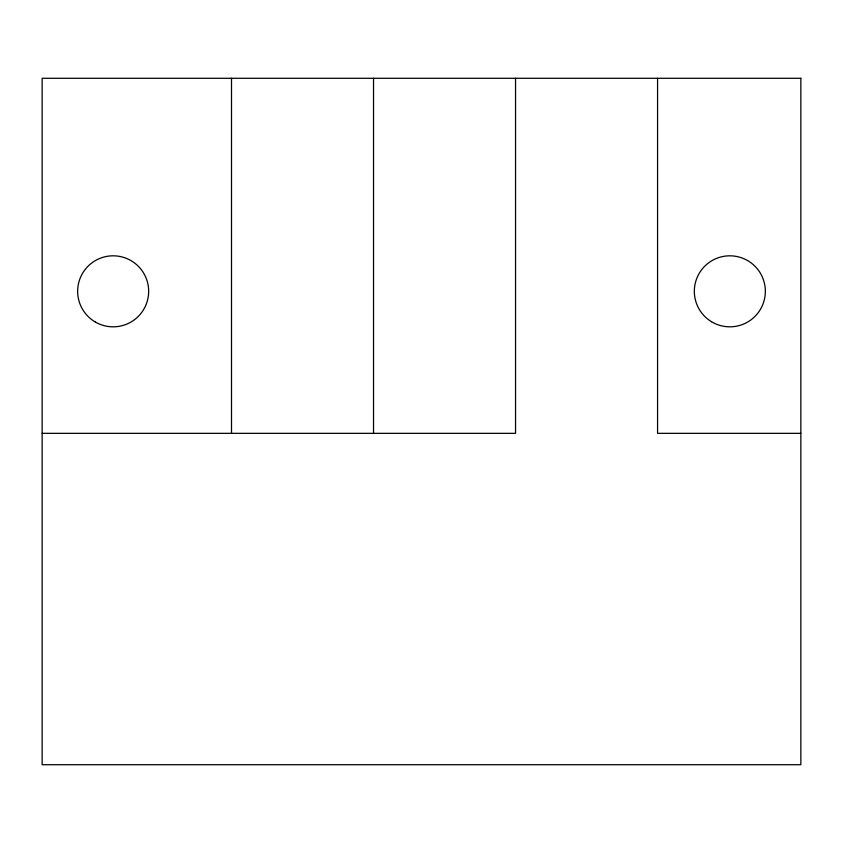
<?xml version="1.0" encoding="UTF-8"?>
<svg xmlns="http://www.w3.org/2000/svg" width="843" height="843" viewBox="0 0 843 843"><rect width="100%" height="100%" fill="white"/><g stroke="black" fill="none" stroke-linecap="round" stroke-linejoin="round"><path stroke-width="1.26" d="M42.15 433.334L515.547 433.334L515.547 78.283M800.85 433.334L657.572 433.334L657.572 78.283M373.533 78.283L373.533 433.334M231.509 78.283L231.509 433.334M800.85 78.283L42.15 78.283L42.15 764.717L800.85 764.717L800.85 78.283M95.407 322.068A35.501 35.501 0 0 0 148.663 291.32A35.501 35.501 0 0 0 95.407 260.571A35.501 35.501 0 0 0 95.407 322.068M711.555 321.752A35.501 35.501 0 0 0 765.339 291.931A35.501 35.501 0 0 0 712.63 260.266A35.501 35.501 0 0 0 711.555 321.752"/></g></svg>
